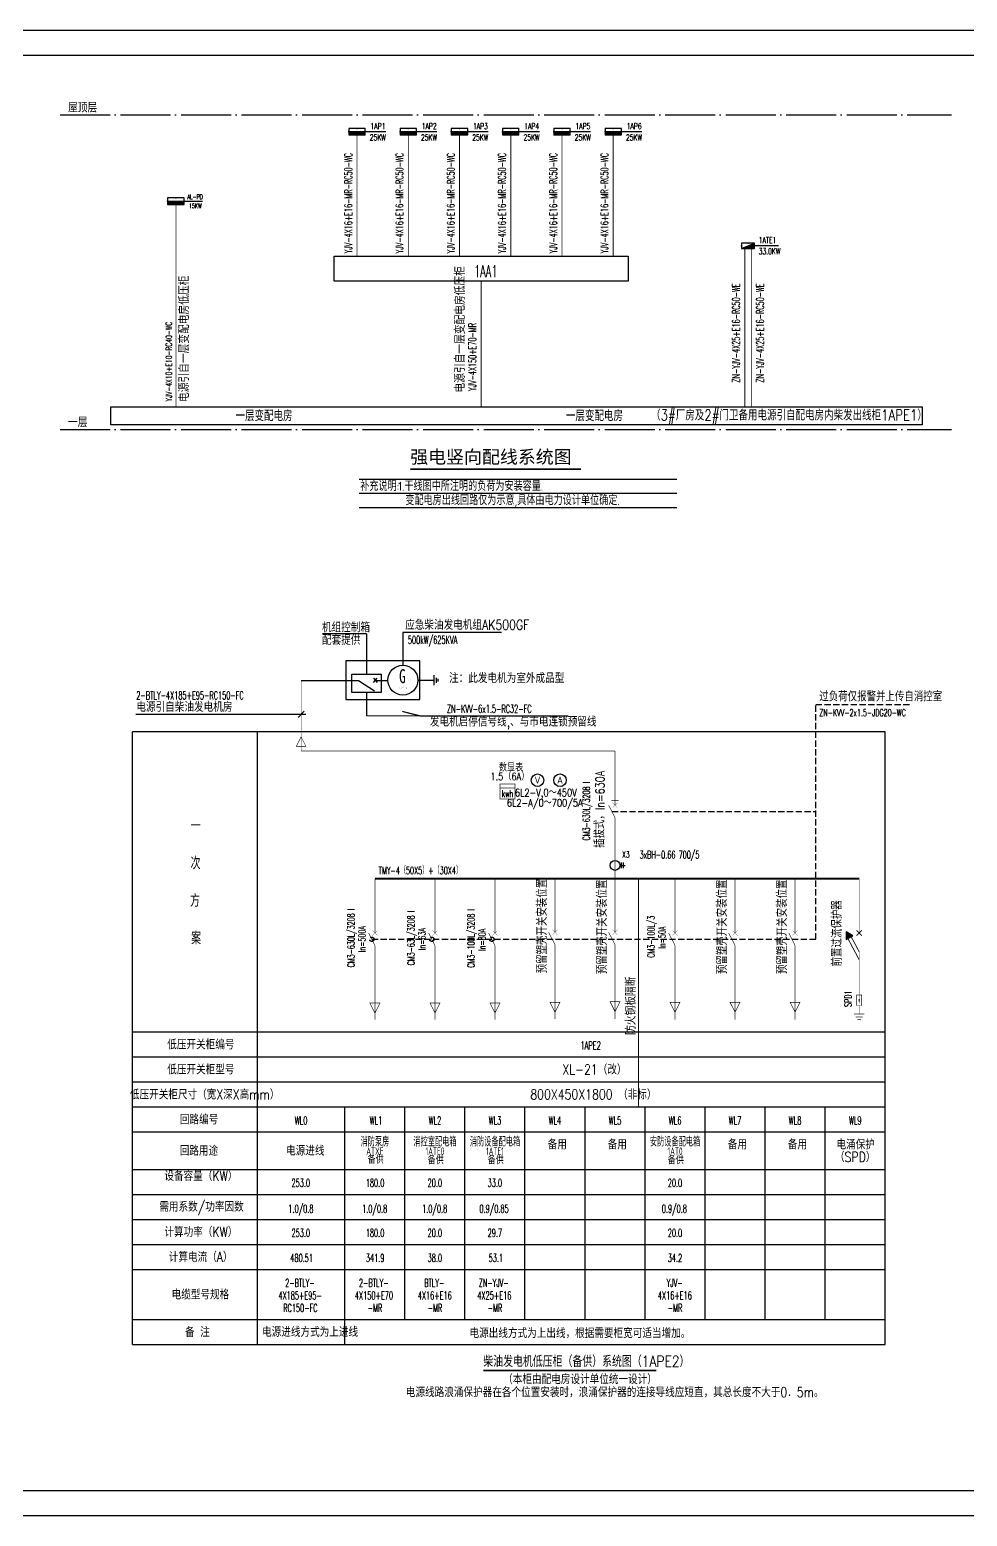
# Model space of a CAD drawing. Extents: x -1396510 to 1250330, y -1892470 to 1623980.
# Drawn here: x -636013 to -598526, y -1336955 to -1277505 of the extents above; entities that cross this region are included whole.
import ezdxf
from ezdxf.enums import TextEntityAlignment as Align

# ---------------------------------------------------------------- set-up
doc = ezdxf.new("R2010")
doc.units = 0
doc.header["$LTSCALE"] = 1000
doc.header["$MEASUREMENT"] = 0
for name, pattern in [('CONTINOUS', [0]), ('DASH', [0.35, 0.25, -0.1]), ('DOTE', [2.42, 2, -0.2, 0.02, -0.2]), ('HIDDEN', [9.525, 6.35, -3.175])]:
    doc.linetypes.add(name, pattern=pattern)
doc.layers.get('Defpoints').update_dxf_attribs({"color": 210})
for name, color, linetype in [('-DS 电气', 130, 'Continuous'), ('0-cxFrame', 155, 'Continuous'), ('DIM1', 3, 'Continuous'), ('EQUIP-箱柜', 3, 'Continuous'), ('G#-LV-SYS$0$EQPM-POWR', 53, 'Continuous'), ('G#-LV-SYS$0$EQPM-PWLT', 53, 'Continuous'), ('G#-LV-SYS$0$TEXT-CH', 3, 'Continuous'), ('G#-LV-SYS$0$WIRE-PWLT', 21, 'Continuous'), ('TEL_SYMB', 3, 'Continuous'), ('TEL_TEXT', 7, 'Continuous'), ('WIRE-照明', 1, 'Continuous'), ('电气', 7, 'Continuous'), ('电气系统图', 7, 'Continuous')]:
    doc.layers.add(name, color=color, linetype=linetype)
doc.layers.add('0-cxText', color=131, linetype='Continuous', lineweight=25)
doc.styles.add('_TCH_LABEL', font='COMPLEX', dxfattribs={"bigfont": 'GBCBIG'})
doc.styles.add('_TEL_DIM', font='SIMPLEX', dxfattribs={"width": 0.8, "height": 3.5, "bigfont": 'HZTXT'})
doc.styles.add('cx_tuming', font='simhei.ttf')
doc.styles.add('cx_tuqian1', font='')
doc.styles.add('G#-LV-SYS$0$_ROMANC', font='', dxfattribs={"width": 0.8})
doc.styles.add('GPS', font='gbenor.shx', dxfattribs={"width": 0.8, "bigfont": 'gbcbig.shx'})
doc.styles.add('ROMANS', font='romans.shx')
doc.styles.add('SYS', font='txt', dxfattribs={"width": 0.7})
doc.styles.add('TS', font='tssdeng.shx', dxfattribs={"width": 0.9, "bigfont": 'tssdchn.shx'})
doc.styles.add('黑体', font='simhei.ttf', dxfattribs={"height": 12})
doc.styles.get('cx_tuqian1').set_extended_font_data('SimSun')
doc.styles.get('G#-LV-SYS$0$_ROMANC').set_extended_font_data('SimSun')

# ---------------------------------------------------------------- blocks, each defined once
blk = doc.blocks.new('0208D')
at = {"color": 3, "linetype": 'Continuous', "const_width": 0.3}
blk.add_lwpolyline([(0, -7.5), (0, 0)], dxfattribs=at)
blk.add_lwpolyline([(0, -7.5), (2.5, -2.5), (-2.5, -2.5)], close=True, dxfattribs=at)
blk = doc.blocks.new('1107AA')
at = {"color": 3, "linetype": 'CONTINOUS'}
for points, const_width in [([(0, 0), (0, -3.75)], 0.3), ([(0, -10), (-3.16, -3.75)], 0.3), ([(1.25, -2.5), (-1.25, -5)], 0.1), ([(-1.25, -2.5), (1.25, -5)], 0.1), ([(0, -12.5), (0, -10)], 0.3)]:
    blk.add_lwpolyline(points, dxfattribs=dict(at, const_width=const_width))
at = {"color": 1, "linetype": 'CONTINOUS', "style": 'ROMANS', "width": 0.7, "flags": 8}
blk.add_attdef('QF10', (3.75, -7.5), '', height=2.5, dxfattribs=at)
blk = doc.blocks.new('S-370')
at = {"color": 3, "linetype": 'Continuous'}
blk.add_line((2.5, -6.25), (5, -6.25), dxfattribs=at)
at = {"color": 3, "linetype": 'Continuous', "const_width": 0.3}
blk.add_lwpolyline([(0, 0), (0, -12.5)], dxfattribs=at)
at = {"color": 3, "linetype": 'Continuous'}
blk.add_circle((0, -6.25), 2.5, dxfattribs=at)
at = {"layer": 'DIM1', "color": 4, "linetype": 'Continuous', "style": 'SYS', "width": 0.7, "flags": 1}
for tag in ['XYVALUE', 'VALUE']:
    blk.add_attdef(tag, text='', height=0.02, dxfattribs=at).set_placement((1.25, 3), align=Align.MIDDLE)
blk = doc.blocks.new('A$C5A8929A8')
at = {"layer": '电气系统图', "color": 3, "const_width": 35}
for points in [[(0, 300), (650, 300)], [(1000, 450), (1000, 150), (400, 150), (400, 450), (1000, 450)], [(1000, 300), (1500, 300)], [(1500, 0), (1500, 600)], [(1664, 100), (1664, 500)], [(1828, 200), (1828, 400)]]:
    blk.add_lwpolyline(points, dxfattribs=at)
at = {"layer": '电气系统图', "color": 3}
for points in [[(650, 344), (650, 256), (913, 300), (650, 256)], [(650, 256), (913, 300), (650, 344), (650, 256)]]:
    blk.add_solid(points, dxfattribs=at)
blk = doc.blocks.new('A$C04AF44BA')
at = {"layer": '电气系统图'}
h = blk.add_hatch(color=256, dxfattribs=at)
h.dxf.hatch_style = 1
h.paths.add_polyline_path([(-44, -518), (256, -518), (106, -258)])
at = {"layer": '电气系统图', "const_width": 35}
for points in [[(-106, -106), (106, 106)], [(-106, 106), (106, -106)], [(750, 0), (144, -323)], [(1069, 0), (219, -453)]]:
    blk.add_lwpolyline(points, dxfattribs=at)
at = {"layer": '电气系统图'}
blk.add_lwpolyline([(-44, -518), (256, -518), (106, -258)], close=True, dxfattribs=at)
blk = doc.blocks.new('$equip$00001169')
blk.add_circle((0, 0), 0.5)
at = {"style": '_TCH_LABEL', "flags": 8}
blk.add_attdef('$TEXT$', text='', height=0.36, dxfattribs=at).set_placement((0, 0), align=Align.MIDDLE_CENTER)
at = {"style": '_TCH_LABEL', "flags": 9}
blk.add_attdef('A', (0, 0), '', height=0.00002, dxfattribs=at)
blk = doc.blocks.new('A$C332171F1')
at = {"layer": '电气系统图', "color": 3, "const_width": 35}
blk.add_lwpolyline([(17, 767), (767, 767), (767, 17), (17, 17)], close=True, dxfattribs=at)
blk.add_lwpolyline([(17, 567), (767, 567)], dxfattribs=at)
at = {"layer": '电气系统图', "color": 3, "style": '_TEL_DIM', "width": 0.6}
blk.add_text('kwh', height=350, dxfattribs=at).set_placement((392, 117), align=Align.CENTER)
blk = doc.blocks.new('*X128')
at = {"color": 0}
for p, q in [((-250, 33), (-183, 100)), ((-250, 68), (-218, 100)), ((-247, 0), (-147, 100)), ((-212, 0), (-112, 100)), ((-177, 0), (-77, 100)), ((-141, 0), (-41, 100)), ((-106, 0), (-6, 100)), ((-71, 0), (29, 100)), ((-35, 0), (65, 100)), ((0, 0), (100, 100)), ((35, 0), (135, 100)), ((71, 0), (171, 100)), ((106, 0), (206, 100)), ((141, 0), (241, 100)), ((177, 0), (250, 73)), ((212, 0), (250, 38)), ((247, 0), (250, 3))]:
    blk.add_line(p, q, dxfattribs=at)
blk = doc.blocks.new('$equip$00002929')
for p, q in [((-0.75, 0.6), (-0.75, 0)), ((0.75, 0.6), (-0.75, 0.6)), ((-0.75, 0.3), (0.75, 0.3)), ((-0.75, 0), (0.75, 0)), ((0.75, 0), (0.75, 0.6))]:
    blk.add_line(p, q)
for points, const_width in [([(-0.75, 0.15), (0.75, 0.15)], 0.3), ([(-0.75, 0.6), (-0.75, 0), (0.75, 0), (0.75, 0.6), (-0.75, 0.6), (-0.75, 0)], 0.0571)]:
    blk.add_lwpolyline(points, dxfattribs=dict(const_width=const_width))
for p in [(-0.75, 0.3), (0, 0.6), (0, 0), (0.75, 0.3)]:
    blk.add_point(p)
at = {"xscale": 0.00300000000061118, "yscale": 0.00300000000061118, "zscale": 0.00300000000061118}
blk.add_blockref('*X128', (0, 0), dxfattribs=at)
at = {"color": 7, "style": '_TEL_DIM', "flags": 1}
for tag in ['A', 'REMARK']:
    blk.add_attdef(tag, text='', height=0.00002, dxfattribs=at).set_placement((0, 0), align=Align.MIDDLE_CENTER)
blk = doc.blocks.new('*X124')
at = {"color": 0}
for p, q in [((-247, 0), (-246, 2)), ((-212, 0), (-187, 25)), ((-177, 0), (-128, 49)), ((-141, 0), (-69, 72)), ((-106, 0), (-10, 96)), ((-71, 0), (49, 120)), ((-35, 0), (108, 143)), ((0, 0), (167, 167)), ((35, 0), (226, 190)), ((71, 0), (250, 179)), ((106, 0), (250, 144)), ((141, 0), (250, 109)), ((177, 0), (250, 73)), ((212, 0), (250, 38)), ((247, 0), (250, 3))]:
    blk.add_line(p, q, dxfattribs=at)
blk = doc.blocks.new('$equip$00002939')
for p, q in [((-0.75, 0.6), (-0.75, 0)), ((0.75, 0.6), (-0.75, 0.6)), ((-0.75, 0), (0.75, 0.6)), ((-0.75, 0), (0.75, 0)), ((0.75, 0), (0.75, 0.6))]:
    blk.add_line(p, q)
at = {"const_width": 0.0571}
blk.add_lwpolyline([(-0.75, 0.6), (-0.75, 0), (0.75, 0), (0.75, 0.6), (-0.75, 0.6), (-0.75, 0)], dxfattribs=at)
for p in [(-0.75, 0.3), (0, 0.6), (0, 0), (0.75, 0.3)]:
    blk.add_point(p)
blk.add_solid([(-0.75, 0), (0.75, 0), (0.75, 0.6)])
at = {"xscale": 0.00300000000061118, "yscale": 0.00300000000061118, "zscale": 0.00300000000061118}
blk.add_blockref('*X124', (0, 0), dxfattribs=at)
at = {"color": 7, "style": '_TEL_DIM', "flags": 1}
for tag in ['A', 'REMARK']:
    blk.add_attdef(tag, text='', height=0.00002, dxfattribs=at).set_placement((0, 0), align=Align.MIDDLE_CENTER)
blk = doc.blocks.new('TK22.A1 L(Dragon)')
at = {"layer": '0-cxFrame', "color": 7, "const_width": 0.5}
blk.add_lwpolyline([(0, 0), (-841, 0), (-841, 594), (0, 594)], close=True, dxfattribs=at)
at = {"layer": '0-cxFrame', "const_width": 0.5}
blk.add_lwpolyline([(-80, 10), (-821, 10), (-821, 584), (-80, 584)], close=True, dxfattribs=at)
at = {"style": '黑体', "flags": 4}
blk.add_attdef('图幅', text='', height=3.3, dxfattribs=at).set_placement((-40, 3), align=Align.RIGHT)
at = {"layer": '0-cxText', "flags": 4}
for tag, height, style, p in [('建设单位', 3.5, 'cx_tuming', (-45, 240)), ('项目名称', 3.5, 'cx_tuming', (-45, 210)), ('子项名称', 3.5, 'cx_tuming', (-45, 180)), ('工程编号', 3.3, 'cx_tuqian1', (-35, 165)), ('图名1', 3.5, 'cx_tuming', (-45, 87)), ('图名2', 3.5, 'cx_tuming', (-45, 79)), ('图名3', 3.5, 'cx_tuming', (-45, 71)), ('出图日期', 3.3, 'cx_tuqian1', (-39, 60)), ('专业', 3.3, 'cx_tuqian1', (-55, 52)), ('图号', 3.3, 'cx_tuqian1', (-55, 44)), ('版次', 3.3, 'cx_tuqian1', (-20, 44))]:
    blk.add_attdef(tag, text='', height=height, dxfattribs=dict(at, style=style)).set_placement(p, align=Align.MIDDLE)
at = {"layer": 'Defpoints', "color": 6, "flags": 4}
for tag, height, style, p in [('tufu', 3.3, '黑体', (-12, 12)), ('dwfname', 4, 'cx_tuqian1', (-80, 3))]:
    blk.add_attdef(tag, text='', height=height, dxfattribs=dict(at, style=style)).set_placement(p, align=Align.RIGHT)

msp = doc.modelspace()

# ---------------------------------------------------------------- linework, layer by layer
at = {"layer": '-DS 电气', "color": 8, "linetype": 'HIDDEN', "ltscale": 2}
for p, q in [((-622840, -1295478.8), (-609935.4, -1295478.8)), ((-622840, -1296045), (-609935.4, -1296045)), ((-622840, -1296611.2), (-609935.4, -1296611.2))]:
    msp.add_line(p, q, dxfattribs=at)
at = {"layer": 'G#-LV-SYS$0$EQPM-POWR', "color": 3}
for p, q in [((-622866.9, -1303526.6), (-622221.5, -1303946.2)), ((-622263.9, -1303610.4), (-622115, -1303442.8)), ((-622263.9, -1303442.8), (-622115, -1303610.4))]:
    msp.add_line(p, q, dxfattribs=at)
at = {"layer": 'G#-LV-SYS$0$EQPM-POWR', "color": 0}
for p, q in [((-619837.9, -1303720.6), (-619837.9, -1303315.7)), ((-619753.6, -1303627.1), (-619753.6, -1303422.2)), ((-619676.2, -1303577), (-619676.2, -1303470.6))]:
    msp.add_line(p, q, dxfattribs=at)
at = {"layer": 'G#-LV-SYS$0$EQPM-POWR', "color": 3}
msp.add_lwpolyline([(-620408.3, -1304285.3), (-620408.3, -1302746.2), (-623379.4, -1302746.2), (-623379.4, -1304285.3)], close=True, dxfattribs=at)
msp.add_circle((-621091.5, -1303515.7), 598.3, dxfattribs=at)
at = {"layer": 'G#-LV-SYS$0$EQPM-PWLT', "color": 3}
msp.add_line((-622189.5, -1303526.6), (-621689.7, -1303526.6), dxfattribs=at)
at = {"layer": 'G#-LV-SYS$0$TEXT-CH', "color": 0, "ltscale": 1000}
msp.add_line((-620493.2, -1303515.7), (-619837.9, -1303515.7), dxfattribs=at)
at = {"layer": 'G#-LV-SYS$0$WIRE-PWLT', "color": 3}
msp.add_line((-625160, -1303526.6), (-622866.9, -1303526.6), dxfattribs=at)
at = {"layer": 'TEL_SYMB', "const_width": 70}
for points in [[(-620798.3, -1295078.4), (-613974.3, -1295078.4)], [(-617877.8, -1331124.5), (-610963.1, -1331124.5)]]:
    msp.add_lwpolyline(points, dxfattribs=at)
at = {"layer": 'TEL_TEXT'}
for p, q in [((-622597.4, -1281581.6), (-621779.9, -1281581.6)), ((-620548.4, -1281581.6), (-619730.9, -1281581.6)), ((-618499.4, -1281581.6), (-617681.9, -1281581.6)), ((-616450.4, -1281581.6), (-615632.9, -1281581.6)), ((-614401.4, -1281581.6), (-613583.9, -1281581.6)), ((-612352.4, -1281581.6), (-611534.9, -1281581.6)), ((-629841.9, -1284362.6), (-629107.2, -1284362.6)), ((-607027.5, -1286137), (-606073.2, -1286137))]:
    msp.add_line(p, q, dxfattribs=at)
at = {"layer": 'TEL_TEXT', "linetype": 'DASH'}
for p, q in [((-604585.3, -1313880), (-604585.3, -1304494.4)), ((-604585.3, -1304494.4), (-600823.4, -1304494.4)), ((-612736.4, -1308769.5), (-604585.3, -1308769.5)), ((-622336.4, -1313880), (-604585.3, -1313880))]:
    msp.add_line(p, q, dxfattribs=at)
at = {"layer": 'TEL_TEXT'}
for points in [[(-623839.2, -1286560), (-612090, -1286560), (-612090, -1287560), (-623839.2, -1287560)], [(-632771.5, -1292591.2), (-600330, -1292591.2), (-600330, -1293311.2), (-632771.5, -1293311.2)]]:
    msp.add_lwpolyline(points, close=True, dxfattribs=at)
at = {"layer": 'TEL_TEXT', "linetype": 'DASH'}
for centre in [(-622336.4, -1313880), (-619936.4, -1313880), (-617536.4, -1313880)]:
    msp.add_circle(centre, 85.9, dxfattribs=at)
at = {"layer": 'WIRE-照明', "linetype": 'Continuous'}
for points, const_width in [([(-622925.6, -1281712.8), (-622925.6, -1286560)], 35), ([(-620876.6, -1281712.8), (-620876.6, -1286560)], 35), ([(-618827.6, -1281712.8), (-618827.6, -1286560)], 35), ([(-616778.6, -1281712.8), (-616778.6, -1286560)], 35), ([(-614729.6, -1281712.8), (-614729.6, -1286560)], 35), ([(-612680.6, -1281712.8), (-612680.6, -1286560)], 35), ([(-630170, -1284493.8), (-630170, -1292591.2)], 28), ([(-607420, -1286257.4), (-607420, -1292591.2)], 35), ([(-607160, -1286257.4), (-607160, -1292591.2)], 35), ([(-617964.6, -1287560), (-617964.6, -1292591.2)], 35)]:
    msp.add_lwpolyline(points, dxfattribs=dict(at, const_width=const_width))
at = {"layer": 'WIRE-照明', "color": 1, "linetype": 'Continuous', "const_width": 48}
for points in [[(-622544.2, -1304945.5), (-622544.2, -1304016.6)], [(-622544.2, -1304945.5), (-620405.6, -1304945.5)], [(-621118.9, -1304766), (-620405.6, -1304945.5)]]:
    msp.add_lwpolyline(points, dxfattribs=at)
at = {"layer": 'WIRE-照明', "color": 1, "linetype": 'Continuous', "const_width": 6}
for points in [[(-621231.9, -1303796.3, 0.9418746), (-621093.9, -1303815.3)], [(-621093.9, -1303815.3, -0.9418746), (-620963.6, -1303864.4)]]:
    msp.add_lwpolyline(points, format="xyb", dxfattribs=at)
at = {"layer": '电气', "color": 0}
for p, q in [((-622547.4, -1301661.5), (-624310.3, -1301661.5)), ((-622547.4, -1301661.5), (-622547.4, -1303284)), ((-621091.5, -1301613.8), (-621091.5, -1302917.4)), ((-617149, -1301613.8), (-621091.5, -1301613.8))]:
    msp.add_line(p, q, dxfattribs=at)
at = {"layer": '电气', "color": 1}
msp.add_lwpolyline([(-623135.3, -1303284), (-621959.4, -1303284), (-621959.4, -1304016.6), (-623135.3, -1304016.6)], close=True, dxfattribs=at)
at = {"layer": '电气系统图', "color": 1, "linetype": 'DOTE'}
for p, q in [((-634802, -1280905), (-599150.9, -1280905)), ((-634802, -1293488.9), (-599150.9, -1293488.9))]:
    msp.add_line(p, q, dxfattribs=at)
at = {"layer": '电气系统图', "color": 3}
for p, q in [((-624973.6, -1304884.5), (-631773.2, -1304884.5)), ((-625036.3, -1304760.8), (-625283.7, -1305008.3)), ((-601810, -1305584.5), (-631910, -1305584.5)), ((-631910, -1330084.5), (-631910, -1305584.5)), ((-626910, -1330084.5), (-626910, -1305584.5)), ((-601810, -1330084.5), (-601810, -1305584.5)), ((-612346.3, -1311033.9), (-612346.3, -1310815.2)), ((-612266.3, -1311033.9), (-612266.3, -1310815.2)), ((-631910, -1317584.5), (-601810, -1317584.5)), ((-631910, -1318584.5), (-601810, -1318584.5)), ((-631910, -1319584.5), (-601810, -1319584.5)), ((-631910, -1320584.5), (-601810, -1320584.5)), ((-623410, -1330084.5), (-623410, -1320584.5)), ((-621010, -1329084.5), (-621010, -1320584.5)), ((-618610, -1329084.5), (-618610, -1320584.5)), ((-616210, -1329084.5), (-616210, -1320584.5)), ((-613810, -1329084.5), (-613810, -1320584.5)), ((-611410, -1329084.5), (-611410, -1320584.5)), ((-609010, -1329084.5), (-609010, -1320584.5)), ((-606610, -1329084.5), (-606610, -1320584.5)), ((-604210, -1329084.5), (-604210, -1320584.5)), ((-631910, -1321584.5), (-601810, -1321584.5)), ((-631910, -1323084.5), (-601810, -1323084.5)), ((-631910, -1324084.5), (-601810, -1324084.5)), ((-631910, -1325084.5), (-601810, -1325084.5)), ((-631910, -1326084.5), (-601810, -1326084.5)), ((-631910, -1327084.5), (-601810, -1327084.5)), ((-631910, -1329084.5), (-601810, -1329084.5)), ((-631910, -1330084.5), (-601810, -1330084.5))]:
    msp.add_line(p, q, dxfattribs=at)
at = {"layer": '电气系统图', "color": 7}
msp.add_line((-620405.6, -1304945.5), (-614478.7, -1304945.5), dxfattribs=at)
at = {"layer": '电气系统图', "color": 3}
for points, const_width in [([(-625160, -1306178.3), (-625160, -1303526.6)], 24), ([(-612610, -1306349.8), (-625160, -1306349.7)], 24), ([(-612610, -1308519.5), (-612610, -1306349.8)], 24), ([(-612760, -1308341.5), (-612460, -1308341.5)], 24), ([(-612610, -1309019.5), (-612610, -1311394.5)], 24), ([(-622210, -1311454.6), (-602846.7, -1311454.6)], 70), ([(-622210, -1313330), (-622210, -1311454.6)], 24), ([(-619810, -1313330), (-619810, -1311454.6)], 24), ([(-617410, -1313330), (-617410, -1311454.6)], 24), ([(-615010, -1313300), (-615010, -1311424.5)], 24), ([(-612610, -1313300), (-612610, -1311424.5)], 24), ([(-610210, -1313330), (-610210, -1311454.6)], 24), ([(-607810, -1313330), (-607810, -1311454.6)], 24), ([(-605410, -1313330), (-605410, -1311454.6)], 24), ([(-602846.7, -1313630), (-602846.7, -1311454.6)], 24), ([(-622210, -1314330), (-622210, -1317098.5)], 24), ([(-619810, -1314330), (-619810, -1317098.5)], 24), ([(-617410, -1314330), (-617410, -1317098.5)], 24), ([(-615010, -1314300), (-615010, -1317068.5)], 24), ([(-612610, -1314300), (-612610, -1317068.5)], 24), ([(-610210, -1314330), (-610210, -1317098.5)], 24), ([(-607810, -1314330), (-607810, -1317098.5)], 24), ([(-605410, -1314330), (-605410, -1317098.5)], 24), ([(-602846.7, -1315837.1), (-602846.7, -1314380)], 24)]:
    msp.add_lwpolyline(points, dxfattribs=dict(at, const_width=const_width))
at = {"layer": '电气系统图', "color": 6, "const_width": 35}
msp.add_lwpolyline([(-611674.5, -1320584.5), (-611674.5, -1311454.5)], dxfattribs=at)

# ---------------------------------------------------------------- block references
at = {"layer": '0-cxFrame', "xscale": 100, "yscale": 100, "zscale": 100}
msp.add_blockref('TK22.A1 L(Dragon)', (-573510, -1336930), dxfattribs=at)
at = {"layer": 'EQUIP-箱柜'}
for name, p, xscale, yscale, zscale in [('$equip$00002929', (-622925.6, -1281712.8), 437.5, 437.5, 437.5), ('$equip$00002929', (-620876.6, -1281712.8), 437.5, 437.5, 437.5), ('$equip$00002929', (-618827.6, -1281712.8), 437.5, 437.5, 437.5), ('$equip$00002929', (-616778.6, -1281712.8), 437.5, 437.5, 437.5), ('$equip$00002929', (-614729.6, -1281712.8), 437.5, 437.5, 437.5), ('$equip$00002929', (-612680.6, -1281712.8), 437.5, 437.5, 437.5), ('$equip$00002929', (-630170, -1284493.8), 437.5, 437.5, 437.5), ('$equip$00002939', (-607290, -1286257.4), 350, 350, 350)]:
    msp.add_blockref(name, p, dxfattribs=dict(at, xscale=xscale, yscale=yscale, zscale=zscale))
at = {"layer": '电气系统图', "color": 3, "xscale": -75.58271998167038, "yscale": 75.58272000029683, "zscale": 75.58272000000001, "rotation": 180}
msp.add_blockref('0208D', (-625160, -1306349.7), dxfattribs=at)
at = {"layer": '电气系统图', "color": 3}
ref = msp.add_blockref('$equip$00001169', (-615710, -1307519.7), dxfattribs=dict(at, xscale=500, yscale=500, zscale=500))
ref.add_attrib('$TEXT$', 'V', dxfattribs={"color": 0, "height": 280, "style": 'TS', "flags": 8}).set_placement((-615710, -1307519.7), align=Align.MIDDLE_CENTER)
ref = msp.add_blockref('$equip$00001169', (-614810, -1307519.7), dxfattribs=dict(at, xscale=500, yscale=500, zscale=500))
ref.add_attrib('$TEXT$', 'A', dxfattribs={"color": 0, "height": 280, "style": 'TS', "flags": 8}).set_placement((-614810, -1307519.7), align=Align.MIDDLE_CENTER)
for name, p, xscale, yscale, zscale in [('A$C332171F1', (-617224, -1308283.7), 0.7999999970197678, 0.7999999970197678, 0.7999999970197678), ('1107AA', (-612610, -1308219.5), 80, 80, 80), ('S-370', (-612610, -1310424.5), 80, 80, 80), ('1107AA', (-622210, -1313330), 80, 80, 80), ('1107AA', (-619810, -1313330), 80, 80, 80), ('1107AA', (-617410, -1313330), 80, 80, 80), ('1107AA', (-615010, -1313300), 80, 80, 80), ('1107AA', (-612610, -1313300), 80, 80, 80), ('1107AA', (-610210, -1313330), 80, 80, 80), ('1107AA', (-607810, -1313330), 80, 80, 80), ('1107AA', (-605410, -1313330), 80, 80, 80), ('0208D', (-622210, -1316230), 80, 80, 80), ('0208D', (-619810, -1316230), 80, 80, 80), ('0208D', (-617410, -1316230), 80, 80, 80), ('0208D', (-615010, -1316200), 80, 80, 80), ('0208D', (-612610, -1316169.9), 80, 80, 80), ('0208D', (-610210, -1316200), 80, 80, 80), ('0208D', (-607810, -1316200), 80, 80, 80), ('0208D', (-605410, -1316200), 80, 80, 80)]:
    msp.add_blockref(name, p, dxfattribs=dict(at, xscale=xscale, yscale=yscale, zscale=zscale))
at = {"layer": '电气系统图', "rotation": 270}
msp.add_blockref('A$C04AF44BA', (-602846.7, -1313630), dxfattribs=at)
at = {"layer": '电气系统图', "xscale": 0.6899999999441206, "yscale": 0.6899999999441206, "zscale": 0.6899999999441206, "rotation": 270}
msp.add_blockref('A$C5A8929A8', (-603053.7, -1315837.1), dxfattribs=at)

# ---------------------------------------------------------------- texts
at = {"layer": '-DS 电气', "color": 120, "style": 'GPS'}
for s, height, p in [('补充说明:', 363.96, (-622797, -1295946.9)), ('1.干线图中所注明的负荷为安装容量.', 363.961, (-621280, -1295945.2)), ('变配电房出线回路仅为示意,具体由电力设计单位确定.', 363.961, (-620993.2, -1296511.4))]:
    msp.add_text(s, height=height, dxfattribs=at).set_placement(p)
at = {"layer": 'G#-LV-SYS$0$EQPM-POWR', "color": 1, "style": 'G#-LV-SYS$0$_ROMANC', "width": 0.7}
msp.add_text('G', height=560, dxfattribs=at).set_placement((-621111.3, -1303636.3), align=Align.CENTER)
at = {"layer": 'TEL_SYMB', "color": 7, "style": '黑体'}
msp.add_text('强电竖向配线系统图', height=525.74, dxfattribs=at).set_placement((-620798.3, -1294849.8))
at = {"layer": 'TEL_SYMB', "color": 7, "style": '_TEL_DIM', "width": 0.8}
msp.add_text('柴油发电机低压柜（备供）系统图（1APE2）', height=450, dxfattribs=at).set_placement((-617877.8, -1330984.5))
at = {"layer": 'TEL_TEXT', "style": '_TEL_DIM', "width": 0.8}
for p in [(-629647.1, -1292393.2), (-618616.1, -1292013.2)]:
    msp.add_text('电源引自一层变配电房低压柜', height=360, rotation=90, dxfattribs=at).set_placement(p)
at = {"layer": '电气系统图', "style": '_TEL_DIM'}
for s, height, width, p in [('屋顶层', 405, 0.8, (-634480.2, -1280815)), ('25KW', 240, 0.6, (-622416.6, -1281931.6)), ('1AP1', 240, 0.6, (-622388, -1281481.6)), ('25KW', 240, 0.6, (-620367.6, -1281931.6)), ('1AP2', 240, 0.6, (-620339, -1281481.6)), ('25KW', 240, 0.6, (-618318.6, -1281931.6)), ('1AP3', 240, 0.6, (-618290, -1281481.6)), ('25KW', 240, 0.6, (-616269.6, -1281931.6)), ('1AP4', 240, 0.6, (-616241, -1281481.6)), ('25KW', 240, 0.6, (-614220.6, -1281931.6)), ('1AP5', 240, 0.6, (-614192, -1281481.6)), ('25KW', 240, 0.6, (-612171.6, -1281931.6)), ('1AP6', 240, 0.6, (-612143, -1281481.6)), ('AL-PD', 192, 0.6, (-629711.2, -1284282.6)), ('15KW', 192, 0.6, (-629648.7, -1284642.6)), ('1ATE1', 240, 0.6, (-606862.1, -1286037)), ('33.0KW', 240, 0.6, (-606865.5, -1286487)), ('1AA1', 480, 0.6, (-618249.3, -1287406.3)), ('一层', 405, 0.8, (-634480.2, -1293398.9, 2995.6)), ('一层变配电房', 432, 0.8, (-627784.1, -1293155.3)), ('一层变配电房', 432, 0.8, (-614574.1, -1293155.3)), ('（3#厂房及2#门卫备用电源引自配电房内柴发出线柜1APE1）', 432, 0.8, (-611167.9, -1293131.3)), ('过负荷仅报警并上传自消控室', 350, 0.8, (-604443, -1304360.9)), ('ZN-KVV-2x1.5-JDG20-WC', 280, 0.6, (-604443, -1304953.5)), ('3xBH-0.66 700/5', 300, 0.6, (-611628.9, -1310646.7)), ('TMY-4（50X5）+（30X4）', 300, 0.6, (-622059.5, -1311280.1)), ('（本柜由配电房设计单位统一设计）', 400, 0.8, (-617081.8, -1331671.6)), ('电源线路浪涌保护器在各个位置安装时，浪涌保护器的连接导线应短直，其总长度不大于0．5m。', 400, 0.8, (-620974.4, -1332190.9))]:
    msp.add_text(s, height=height, dxfattribs=dict(at, width=width)).set_placement(p)
at = {"layer": '电气系统图', "style": '_TEL_DIM', "width": 0.6}
for s, height, p in [('YJV-4X16+E16-MR-RC50-WC', 300, (-623125.6, -1286446.6)), ('YJV-4X16+E16-MR-RC50-WC', 300, (-621076.6, -1286446.6)), ('YJV-4X16+E16-MR-RC50-WC', 300, (-619027.6, -1286446.6)), ('YJV-4X16+E16-MR-RC50-WC', 300, (-616978.6, -1286446.6)), ('YJV-4X16+E16-MR-RC50-WC', 300, (-614929.6, -1286446.6)), ('YJV-4X16+E16-MR-RC50-WC', 300, (-612880.6, -1286446.6)), ('ZN-YJV-4X25+E16-RC50-WE', 300, (-607620, -1291620.1)), ('ZN-YJV-4X25+E16-RC50-WE', 300, (-606660, -1291620.1)), ('YJV-4X150+E70-MR', 300, (-618164.6, -1291954.5)), ('YJV-4X10+E10-RC40-WC', 240, (-630330, -1292369.2))]:
    msp.add_text(s, height=height, rotation=90, dxfattribs=at).set_placement(p)
at = {"layer": '电气系统图', "color": 3, "style": '_TEL_DIM'}
for s, height, width, p in [('机组控制箱', 400, 0.8, (-624326.5, -1301601.6)), ('应急柴油发电机组AK500GF', 400, 0.8, (-621000.6, -1301503.1)), ('配套提供', 400, 0.8, (-624326.5, -1302106.8)), ('500kW/625KVA', 320, 0.6, (-620892.7, -1302068.5)), ('注：此发电机为室外成品型', 400, 0.8, (-619246, -1303630.3)), ('2-BTLY-4X185+E95-RC150-FC', 320, 0.6, (-631749.8, -1304284.5)), ('电源引自柴油发电机房', 400, 0.8, (-631749.8, -1304784.5)), ('发电机启停信号线,、与市电连锁预留线', 400, 0.8, (-620015.3, -1305372.5)), ('ZN-KVV-6x1.5-RC32-FC', 320, 0.6, (-619326.4, -1304821.2)), ('1.5（6A）', 300, 0.8, (-617589.6, -1307519.7)), ('数显表', 300, 0.8, (-617251.1, -1307169.7)), ('6L2-V,0～450V', 300, 0.8, (-616612.1, -1308165.3)), ('6L2-A/0～700/5A', 300, 0.8, (-616932.1, -1308573.7)), ('一', 500, 0.8, (-629578.5, -1309584.5)), ('次', 500, 0.8, (-629581.7, -1311084.5)), ('X3', 240, 0.6, (-612326.6, -1310612.3)), ('方', 500, 0.8, (-629603.7, -1312584.5)), ('案', 500, 0.8, (-629561.2, -1314084.5)), ('低压开关柜编号', 400, 0.8, (-630514.9, -1318284.5)), ('1APE2', 320, 0.6, (-613984.1, -1318284.5)), ('低压开关柜型号', 400, 0.8, (-630514.9, -1319284.5)), ('XL-21（改）', 400, 0.8, (-614713.4, -1319284.5)), ('低压开关柜尺寸（宽X深X高mm）', 400, 0.8, (-632007.5, -1320284.5)), ('800X450X1800 （非标）', 400, 0.8, (-615997.8, -1320284.5)), ('回路编号', 400, 0.8, (-630009.7, -1321284.5)), ('WL0', 320, 0.6, (-625411.4, -1321284.5)), ('WL1', 320, 0.6, (-622420.3, -1321284.5)), ('WL2', 320, 0.6, (-620061.4, -1321284.5)), ('WL3', 320, 0.6, (-617661.4, -1321284.5)), ('WL4', 320, 0.6, (-615266, -1321284.5)), ('WL5', 320, 0.6, (-612861.4, -1321284.5)), ('WL6', 320, 0.6, (-610456.9, -1321284.5)), ('WL7', 320, 0.6, (-608061.4, -1321284.5)), ('WL8', 320, 0.6, (-605661.4, -1321284.5)), ('WL9', 320, 0.6, (-603256.9, -1321284.5)), ('回路用途', 400, 0.8, (-630013.5, -1322534.5)), ('电源进线', 400, 0.8, (-625762.2, -1322531.4)), ('备用', 400, 0.8, (-615301, -1322284.7)), ('备用', 400, 0.8, (-612901, -1322284.7)), ('备用', 400, 0.8, (-608101, -1322284.6)), ('备用', 400, 0.8, (-605701, -1322284.6)), ('电涌保护', 400, 0.8, (-603755.5, -1322284.4)), ('备供', 300, 0.8, (-622504.9, -1322845.9)), ('备供', 300, 0.8, (-620104.9, -1322871.4)), ('备供', 300, 0.8, (-617704.9, -1322871.4)), ('备供', 300, 0.8, (-610503.8, -1322871.3)), ('（SPD）', 400, 0.8, (-603814.6, -1322784.4)), ('设备容量（KW）', 400, 0.8, (-630628.4, -1323541.7)), ('253.0', 320, 0.6, (-625544, -1323784.5)), ('180.0', 320, 0.6, (-622575.7, -1323784.5)), ('20.0', 320, 0.6, (-620102.5, -1323784)), ('33.0', 320, 0.6, (-617702.6, -1323784.5)), ('20.0', 320, 0.6, (-610501.5, -1323784.5)), ('需用系数/功率因数', 400, 0.8, (-630831.2, -1324775)), ('1.0/0.8', 320, 0.6, (-625672, -1324816.9)), ('1.0/0.8', 320, 0.6, (-622722, -1324816.9)), ('1.0/0.8', 320, 0.6, (-620322, -1324816.4)), ('0.9/0.85', 320, 0.6, (-618031.7, -1324816.4)), ('0.9/0.8', 320, 0.6, (-610739.2, -1324816.4)), ('计算功率（KW）', 400, 0.8, (-630628.4, -1325782.7)), ('253.0', 320, 0.6, (-625544, -1325784.5)), ('180.0', 320, 0.6, (-622575.7, -1325784.5)), ('20.0', 320, 0.6, (-620102.5, -1325784)), ('29.7', 320, 0.6, (-617702.6, -1325784.5)), ('20.0', 320, 0.6, (-610501.5, -1325784.5)), ('计算电流（A）', 400, 0.8, (-630453.2, -1326784.5)), ('480.51', 320, 0.6, (-625594.2, -1326784.5)), ('341.9', 320, 0.6, (-622571.1, -1326784.5)), ('38.0', 320, 0.6, (-620102.5, -1326784)), ('53.1', 320, 0.6, (-617661.4, -1326784.5)), ('34.2', 320, 0.6, (-610501.5, -1326784.5)), ('2-BTLY-', 320, 0.6, (-625800, -1327784.5)), ('2-BTLY-', 320, 0.6, (-622850, -1327784.5)), ('BTLY-', 320, 0.6, (-620239.7, -1327784.5)), ('ZN-YJV-', 320, 0.6, (-618059.1, -1327784.5)), ('YJV-', 320, 0.6, (-610547.2, -1327784.5)), ('电缆型号规格', 400, 0.8, (-630341, -1328284.5)), ('4X185+E95-', 320, 0.6, (-626069.7, -1328284.5)), ('4X150+E70', 320, 0.6, (-623010, -1328284.5)), ('4X16+E16', 320, 0.6, (-620495.7, -1328284.5)), ('4X25+E16', 320, 0.6, (-618114, -1328284.5)), ('4X16+E16', 320, 0.6, (-610894.6, -1328284.5)), ('RC150-FC', 320, 0.6, (-625877.7, -1328784.5)), ('-MR', 320, 0.6, (-622502.6, -1328784.5)), ('-MR', 320, 0.6, (-620102.6, -1328784.5)), ('-MR', 320, 0.6, (-617702.6, -1328784.5)), ('-MR', 320, 0.6, (-610501.5, -1328784.5)), ('备 注', 400, 0.8, (-629799.3, -1329784.5)), ('电源进线方式为上进线', 400, 0.8, (-626722.2, -1329781.4)), ('电源出线方式为上出线，根据需要柜宽可适当增加。', 400, 0.8, (-618428.7, -1329827.8))]:
    msp.add_text(s, height=height, dxfattribs=dict(at, width=width)).set_placement(p)
for s, height, width, p in [('CM3-630L/3208 I', 280, 0.6, (-613620.1, -1309929.8)), ('插拔式，In=630A', 350, 0.8, (-613036, -1310227.5)), ('预留塑壳开关安装位置', 350, 0.8, (-615338.8, -1315241.8)), ('预留塑壳开关安装位置', 350, 0.8, (-612938.9, -1315271.9)), ('预留塑壳开关安装位置', 350, 0.8, (-608138.8, -1315271.9)), ('预留塑壳开关安装位置', 350, 0.8, (-605738.8, -1315271.9)), ('CM3-630L/3208 I', 280, 0.6, (-623033, -1315002.3)), ('CM3-63L/3208 I', 280, 0.6, (-620633, -1314922.3)), ('CM3-100L/3208 I', 280, 0.6, (-618233, -1315016.4)), ('CM3-100L/3', 280, 0.6, (-611031.9, -1314620)), ('前置过流保护器', 350, 0.8, (-603546.7, -1314966.2)), ('In=500A', 280, 0.6, (-622586.4, -1314396)), ('In=63A', 280, 0.6, (-620186.4, -1314316)), ('In=80A', 280, 0.6, (-617786.4, -1314346)), ('In=50A', 280, 0.6, (-610585.3, -1314256)), ('SPD1', 280, 0.6, (-603150.2, -1316588.1))]:
    msp.add_text(s, height=height, rotation=90, dxfattribs=dict(at, width=width)).set_placement(p)
at = {"layer": '电气系统图', "style": '_TEL_DIM', "width": 0.75}
msp.add_text('防火钢板隔断', height=400, rotation=90, dxfattribs=at).set_placement((-611783.9, -1316537.3), align=Align.CENTER)
at = {"layer": '电气系统图', "color": 3, "style": 'TS'}
for s, height, width, p in [('消防泵房', 340, 0.65, (-622210, -1322162.1)), ('消控室配电箱', 340, 0.65, (-619810, -1322162)), ('消防设备配电箱', 340, 0.65, (-617410, -1322162)), ('安防设备配电箱', 340, 0.65, (-610208.9, -1322162)), ('ATXF', 300, 0.6, (-622210, -1322504.8)), ('1ATE0', 300, 0.6, (-619810, -1322504.7)), ('1ATE1', 300, 0.6, (-617410, -1322504.7)), ('1AT0', 300, 0.6, (-610208.9, -1322504.7))]:
    msp.add_text(s, height=height, dxfattribs=dict(at, width=width)).set_placement(p, align=Align.CENTER)

doc.saveas('drawing.dxf')
